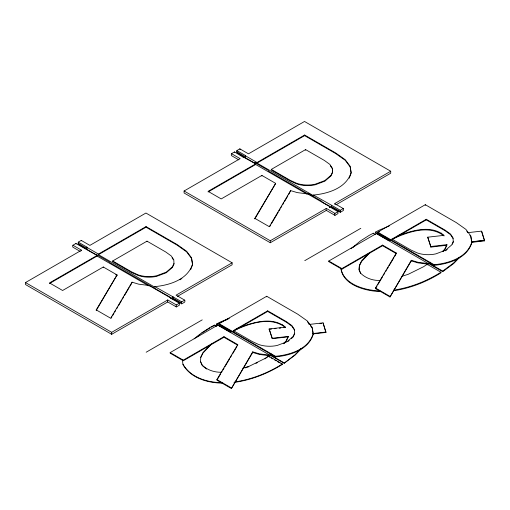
<?xml version="1.0" encoding="UTF-8"?>
<svg xmlns="http://www.w3.org/2000/svg" width="510" height="510" viewBox="0 0 510 510"><rect width="100%" height="100%" fill="white"/><g stroke="black" fill="none" stroke-linecap="round" stroke-linejoin="round"><path stroke-width="0.76" d="M200.468 361.705L200.806 357.064L202.999 352.608L210.069 345.206M359.065 270.141L359.403 265.895L361.596 261.439L370.292 252.335M78.272 242.142L86.891 247.114L86.662 249.243L78.272 244.131L78.272 242.142L81.256 240.414L89.875 245.393L145.924 213.033L232.12 262.797L232.12 264.786L177.435 296.355M86.891 249.109L86.891 247.114M172.852 298.006L173.081 296.877L181.707 301.856L184.69 300.135A2.435 1.409 -60 0 1 184.69 302.124L181.707 303.845L173.081 298.873L172.852 298.006L181.471 302.985L181.707 303.845M181.471 302.985L181.707 301.856M236.869 150.577L245.488 155.55L245.253 157.679L236.869 152.566L236.869 150.577L239.853 148.85L248.472 153.829L304.521 121.469L390.711 171.233L390.711 173.221L336.033 204.79M245.488 157.545L245.488 155.55M331.449 206.442L331.678 205.313L340.297 210.292L343.287 208.571A2.435 1.409 -60 0 1 343.287 210.56L340.297 212.281L331.678 207.309L331.449 206.442L340.068 211.42L340.297 212.281M340.068 211.42L340.297 210.292M190.638 269.752L192.55 264.671L191.543 258.43L186.628 251.87L177.091 245.119L146.032 227.192L98.455 254.662L98.455 254.063L146.032 226.593L177.091 244.526L186.628 251.271L191.543 257.83L192.55 264.072C187.814 279.608 169.498 285.262 154.842 286.614L154.842 287.213L98.455 254.662M349.235 178.188L351.141 173.107L350.14 166.866L345.225 160.306L335.682 153.555L304.629 135.628L257.053 163.098L257.053 162.499L304.629 135.029L335.682 152.962L345.225 159.707L350.14 166.266L351.141 172.507C346.405 188.043 328.089 193.698 313.44 195.049L313.44 195.649L257.053 163.098M173.987 263.491L172.412 266.838L166.279 272.136L156.608 275.763A21.063 12.163 0 0 1 137.987 274.826L131.478 271.817L112.691 260.973L112.691 261.573L131.478 272.416L137.987 275.419A21.063 12.163 0 0 0 156.608 276.356L166.279 272.735L172.412 267.431L173.987 264.091L173.795 259.832L171.258 255.963L165.788 252.01L147.007 241.16L112.691 260.973M294.659 333.164L293.084 336.504L286.945 341.808L277.274 345.429A21.063 12.163 0 0 1 258.653 344.492L252.144 341.49L233.363 330.639L233.363 331.239L267.673 311.425L286.461 322.275L291.93 326.228L294.468 330.097M453.256 241.6L451.675 244.94L445.542 250.244L435.871 253.865A21.063 12.163 0 0 1 417.25 252.928L410.741 249.925L391.954 239.075L391.954 239.674M452.306 244.201L453.256 242.193L453.065 237.934L450.528 234.071L445.058 230.112L426.271 219.268L391.954 239.075M239.534 327.433C253.68 322.307 272.365 316.327 285.472 327.108L269.133 328.95L272.251 338.277L288.322 336.421L286.148 340.897L283.433 343.746M286.148 341.298L288.322 336.421M398.125 235.671C412.271 230.545 430.956 224.566 444.07 235.346L427.724 237.188L430.848 246.515L446.919 244.66L444.745 249.135L442.572 251.411M444.745 249.734L446.607 245.897M200.806 357.459L202.999 353.003L211.701 343.899M170.901 298.624L170.958 298.108L149.124 285.504L138.65 284.166L132.039 282.177L110.715 318.265L96.231 309.901L117.07 274.947L103.3 266.998L62.609 290.49L49.508 282.923L97.085 255.459L97.085 256.052L148.435 285.702M111.116 318.183L111.926 316.818M112.729 315.454L113.934 313.414M114.737 312.05L115.54 310.692M116.752 308.646L117.555 307.288M118.358 305.923L121.578 300.479M122.381 299.115L123.592 297.075M124.395 295.711L129.221 287.538M130.024 286.18L131.637 283.452M329.549 206.544L329.549 207.538L329.549 206.544L307.715 193.94L297.247 192.601L290.636 190.612L269.312 226.701L254.821 218.337L275.668 183.383L261.891 175.434L221.2 198.925L208.099 191.358L255.676 163.895L255.676 164.488L307.033 194.138M269.713 226.618L270.517 225.254M271.32 223.89L278.16 212.319M278.964 210.955L280.175 208.915M280.978 207.551L281.781 206.187M282.585 204.829L283.796 202.782M284.599 201.424L287.818 195.974M288.622 194.616L290.636 190.612M237.743 344.613L237.743 345.213L223.966 337.263L183.275 360.755L170.174 353.188L170.174 352.595L183.275 360.156L223.966 336.664L237.743 344.613L216.897 379.567L216.897 380.167L231.387 388.531L252.711 351.843L259.322 353.832L269.79 355.17L269.79 355.77L259.322 354.431L252.711 352.442L252.711 351.843M231.387 388.531L252.711 352.442M396.334 253.049L396.334 253.648L382.564 245.699L341.872 269.191L328.772 261.624L328.772 261.031L341.872 268.591L382.564 245.1L396.334 253.049L375.494 288.003L375.494 288.603L389.984 296.967L411.302 260.278L417.919 262.267L428.387 263.606L428.387 264.205L417.919 262.867L411.302 260.878L411.302 260.278M389.984 296.967L411.302 260.878M117.07 274.947L96.231 310.494L96.231 309.901M217.298 379.491L220.505 374.117M221.308 372.772L222.111 371.427M222.908 370.081L224.113 368.067M224.916 366.722L229.723 358.657M230.526 357.312L231.725 355.291M232.528 353.953L236.94 346.558M375.895 287.927L377.094 285.912M377.897 284.567L382.71 276.503M383.507 275.158L384.712 273.143M385.515 271.798L386.312 270.453M387.115 269.108L388.32 267.093M389.124 265.748L393.93 257.684M394.734 256.339L395.932 254.318M368.66 253.444L361.596 260.839L359.403 265.302L359.065 269.548L360.895 273.456C365.906 278.339 372.995 280.596 379.905 280.506M283.974 343.574L285.606 341.866M443.113 251.443L444.204 250.302M351.058 248.752L360.379 240.994L369.221 235.346L373.32 233.21L375.379 234.396M301.155 348.426L295.054 354.724L284.134 363.254L270.3 355.266L271.601 353.985M301.155 348.821L295.054 355.126L284.134 363.254M458.732 257.709L453.651 262.962L442.731 271.09L442.731 271.69L428.897 263.702L428.897 263.103L430.191 262.216M459.752 257.257L453.651 263.562L442.731 271.69M288.061 341.439L289.176 340.476M291.408 338.544L293.084 337.104L294.659 333.757L294.468 329.498L291.93 325.635L286.461 321.676L267.673 310.832L233.363 330.639M445.542 250.837L447.213 249.396M194.125 338.799L201.788 332.756L210.624 327.114L214.729 324.972L216.782 326.158M197.07 336.874L200.016 334.547M353.309 247.165L355.668 245.31M179.947 279.805L181.872 278.441M234.001 382.423C251.162 380.109 267.693 373.575 282.336 364.401L282.336 364.006L268.56 356.05L264.97 358.485L249.619 366.072L242.887 368.207M264.97 358.887L268.56 356.05M393.389 290.783C410.257 288.284 426.519 281.909 440.927 272.837L440.927 272.238L427.15 264.288L423.568 266.724L408.21 274.31L401.485 276.445M201.788 333.151L209.992 327.911M282.336 364.006C267.922 373.071 251.659 379.446 234.791 381.952M440.927 272.238C426.519 281.31 410.257 287.685 393.389 290.184M80.223 251.43L72.93 247.216A2.435 1.409 -60 0 1 72.93 245.227L75.913 243.499L97.085 255.459M238.814 159.866L231.521 155.652A2.435 1.409 -60 0 1 231.521 153.663L234.511 151.935L243.302 157.297M170.729 298.242L179.348 303.22L179.348 305.209L176.358 306.931L167.739 301.958L111.69 334.311L25.5 284.554L25.5 282.559L81.549 250.2L72.93 245.227M329.32 206.677L337.939 211.656L337.939 213.645L334.955 215.367L326.336 210.394L270.287 242.747L184.097 192.99L184.097 190.995L240.14 158.635L231.521 153.663M243.13 156.914L255.676 163.895M49.508 283.522L97.085 256.052M208.099 191.958L255.676 164.488M271.288 169.409L305.598 149.596L324.385 160.446L329.855 164.398L332.392 168.268L332.584 171.927L331.009 175.274L324.87 180.572L315.199 184.199A21.063 12.163 0 0 1 296.578 183.262L290.069 180.253L271.288 169.409L271.288 170.008L290.069 180.852L296.578 183.855A21.063 12.163 0 0 0 315.199 184.792L324.87 181.171L331.009 175.867L332.584 172.527L332.392 168.867L330.276 165.642M25.5 282.559L111.69 332.322L167.739 299.963L176.358 304.942L179.348 303.22M154.842 286.614L173.081 296.877M232.12 262.797L176.071 295.156L184.69 300.135M184.097 190.995L270.287 240.758L326.336 208.399L334.955 213.378L337.939 211.656M313.44 195.049L331.678 205.313M390.711 171.233L334.662 203.592L343.287 208.571M86.662 249.243L96.046 254.662L96.046 254.26L109.809 262.21L109.809 262.605L173.081 298.873M255.854 162.467L254.643 163.098L254.643 162.499L268.407 170.442L268.407 171.041L308.225 194.029L308.225 193.437L322.059 201.424L322.059 202.017L331.678 207.309M146.172 352.231L202.215 319.872M304.763 260.667L360.812 228.308M219.128 323.729L266.704 296.265L297.757 314.192L307.3 320.943L312.216 327.496L313.216 333.744C308.48 349.273 290.164 354.928 275.515 356.286L219.128 323.729L219.128 324.328L275.515 356.879C290.164 355.527 308.48 349.873 313.216 334.337L312.216 328.096L310.424 325.712M377.725 232.165L425.302 204.701L456.354 222.628L465.898 229.379L470.806 235.932L471.814 242.18C467.077 257.709 448.762 263.364 434.112 264.722L377.725 232.165L377.725 232.764L434.112 265.315C448.762 263.963 467.077 258.309 471.814 242.773L470.806 236.532L469.914 235.339M170.174 352.595L217.751 325.125L269.79 355.17M328.772 261.031L376.348 233.561L428.387 263.606M377.725 232.764L379.791 231.572M392.643 239.279L426.271 219.861L445.058 230.711L450.528 234.664L453.065 238.533M390.469 240.025L389.073 240.714L375.315 232.764L375.315 232.171L378.943 230.278L389.391 225.86M232.566 331.251L230.482 332.278L216.718 324.328L216.718 323.933L220.345 322.039L229.404 318.214M211.306 327.152L214.729 325.367L216.1 326.158M216.718 324.328L219.74 322.753M255.899 363.369L257.295 362.68M375.315 232.171L389.073 240.114L390.469 239.432M393.255 238.661C408.433 231.84 429.267 224.336 444.07 235.945M216.718 323.933L230.482 331.876L231.871 331.194M236.047 329.141L238.833 327.771M233.962 330.563C249.307 323.538 270.421 315.773 285.472 327.509L283.917 327.681M221.04 322.141L223.131 321.262M224.527 320.669L228.008 319.203M245.131 367.895L248.867 366.709M471.877 241.746L484.5 240.267L484.5 240.867L471.877 242.339M471.877 241.944L484.5 240.471M312.49 333.597L325.903 332.036L325.903 332.431L313.28 333.903M427.724 237.188L430.848 247.114L446.919 245.253L446.919 244.66M269.133 328.95L272.251 338.678L288.322 336.817M467.549 232.694L481.657 231.106L484.5 240.267M308.958 324.462L323.059 322.868L325.903 332.036M269.133 329.352L271.467 329.084M274.578 328.733L276.133 328.561M279.25 328.211L280.806 328.032M319.929 323.62L321.498 323.442M221.308 372.268C214.398 372.357 207.309 370.101 202.298 365.217L200.468 361.309M380.014 290.904C365.982 290.604 343.504 284.707 341.011 268.49M381.563 291.573C366.932 291.478 342.911 285.67 340.903 268.305M221.416 382.666C207.022 382.379 190.421 377.438 182.969 364.172M222.966 383.137C208.093 383.042 190.727 378.324 182.969 364.567L182.312 359.467M245.253 155.684L257.053 162.499M236.634 151.706L245.253 156.678M428.897 263.103L442.731 271.09M245.253 157.679L254.643 163.098M375.494 288.003L389.984 296.367M86.662 247.248L98.455 254.063M78.043 243.27L86.662 248.242M270.3 354.864L284.134 362.852M268.56 356.445L269.937 357.242M271.314 358.039L272.691 358.836M274.756 360.028L276.133 360.825M277.51 361.615L279.582 362.814M280.959 363.604L282.336 364.401M115.693 274.75L117.07 275.54M216.897 379.567L231.387 387.931M206.601 369.049L202.298 365.613L200.774 362.361M466.79 231.164L467.683 232.356M307.3 321.536L309.085 323.92M172.106 257.85L173.374 259.781M359.371 270.797L360.589 273.398M234.511 151.935L234.683 152.318M75.913 243.499L76.086 243.882M481.657 231.706L484.5 240.867M325.903 332.431L323.059 322.868M441.175 233.025L441.175 233.625M434.112 264.722L434.112 265.315M430.848 246.515L430.848 247.114M427.15 264.288L427.15 264.881M426.271 219.268L426.271 219.861M425.302 204.701L425.302 205.294M389.073 240.114L389.073 240.714M382.564 245.1L382.564 245.699M373.32 233.21L373.32 233.803M341.872 268.591L341.872 269.191M331.449 205.447L331.449 207.442M305.598 149.596L305.598 150.195M304.629 135.029L304.629 135.628M282.578 324.787L282.578 325.189M275.668 183.383L254.821 218.93L254.821 218.337M275.515 356.286L275.515 356.879M272.251 338.277L272.251 338.678M270.287 240.758L270.287 242.747M267.673 310.832L267.673 311.425M266.704 296.265L266.704 296.858M261.891 175.434L261.891 176.026M230.482 331.876L230.482 332.278M223.966 336.664L223.966 337.263M217.751 325.125L217.751 325.724M183.275 360.156L183.275 360.755M172.852 297.011L172.852 299.007M149.124 285.504L149.124 286.097M147.007 241.16L147.007 241.759M146.032 226.593L146.032 227.192M132.039 282.177L132.039 282.769M111.69 332.322L111.69 334.311M103.3 266.998L103.3 267.591M334.955 215.367A2.435 1.409 -60 0 1 334.955 213.378M326.336 210.394A2.435 1.409 -60 0 1 326.336 208.399M239.853 148.85A2.435 1.409 -60 0 1 240.083 149.717M334.84 203.974A2.435 1.409 -60 0 1 334.898 204.453M81.256 240.414A2.435 1.409 -60 0 1 81.428 240.797M176.358 306.931A2.435 1.409 -60 0 1 176.358 304.942M167.739 301.958A2.435 1.409 -60 0 1 167.739 299.963M81.377 250.78A2.435 1.409 -60 0 1 81.549 250.2"/></g></svg>
